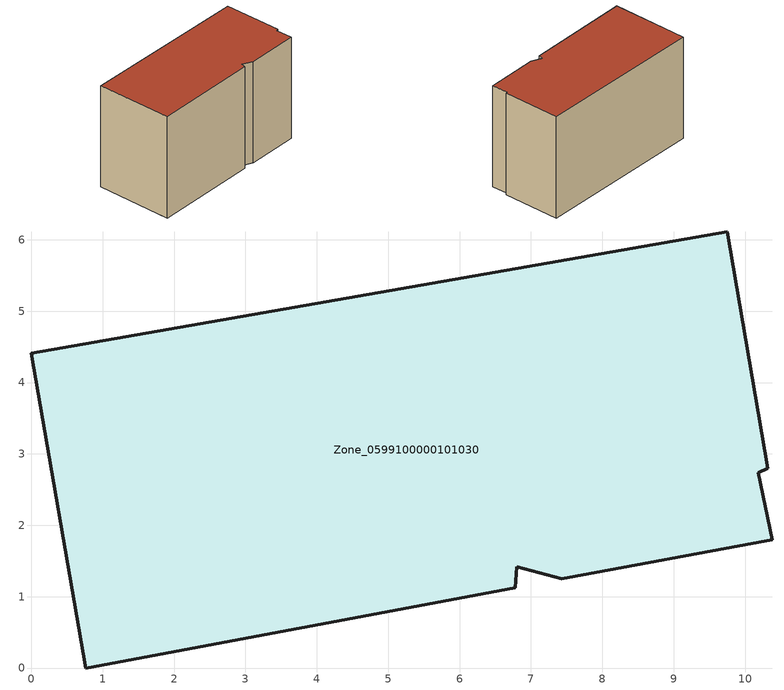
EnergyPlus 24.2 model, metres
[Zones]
Zone_0599100000101030
 floor ground (C_G): 10.38,1.8 7.43,1.25 6.8,1.42 6.78,1.13 0.76,0 0,4.41 9.75,6.11 10.32,2.8 10.19,2.74 z0
 wall outside (C_F): 10.32,2.8 9.75,6.11 0,4.41 0.76,0 6.78,1.13 6.8,1.42 7.43,1.25 10.38,1.8 10.19,2.74 10.32,2.8 z0:6.1
 roof outside (C_R): 7.43,1.25 10.38,1.8 10.19,2.74 10.32,2.8 9.75,6.11 0,4.41 0.76,0 6.78,1.13 6.8,1.42 z6.1
[BUILDING]
Pand.0599100000101030: North Axis=0; Terrain=City; Loads Convergence Tolerance Value=0.04; Temperature Convergence Tolerance Value=0.4; Solar Distribution=FullExterior; Maximum Number of Warmup Days=25; Minimum Number of Warmup Days=1
[Site:Location]
Rotterdam.The.Hague.AP_ZH_NLD Design_Conditions: Latitude=51.96; Longitude=4.45; Time Zone=1; Elevation=-4.5
[SITE:GROUNDTEMPERATURE:BUILDINGSURFACE]
18, 18, 18, 18, 18, 18, 18, 18, 18, 18, 18, 18
[MATERIAL] Thermal Absorptance=0.9; Solar Absorptance=0.7; Visible Absorptance=0.7
Name | Roughness | Thickness | Conductivity | Density | Specific Heat
G.TC.1946 | MediumSmooth | 0.15 | 1 | 540 | 1210
F.TC.1946 | Rough | 0.3 | 0.857143 | 1920 | 840
R.TC.1946 | MediumRough | 0.2 | 0.909091 | 1500 | 1000
[CONSTRUCTION]
C_G: G.TC.1946
C_F: F.TC.1946
C_R: R.TC.1946
[ZONE]
Zone_0599100000101030: Type=1; Multiplier=1; Ceiling Height=Autocalculate; Volume=Autocalculate; Floor Area=autocalculate; Part of Total Floor Area=Yes
[ZONEINFILTRATION:DESIGNFLOWRATE]
Infil_Zone_0599100000101030: Zone or ZoneList or Space or SpaceList=Zone_0599100000101030; Schedule=AlwaysOn; Design Flow Rate Calculation Method=Flow/Area; Flow Rate per Floor Area=0.003; Constant Term Coefficient=1; Temperature Term Coefficient=0; Velocity Term Coefficient=0; Velocity Squared Term Coefficient=0
[HVACTEMPLATE:ZONE:IDEALLOADSAIRSYSTEM]
Zone_0599100000101030: Maximum Heating Supply Air Temperature=50; Minimum Cooling Supply Air Temperature=13; Maximum Heating Supply Air Humidity Ratio=0.0156; Minimum Cooling Supply Air Humidity Ratio=0.0077; Heating Limit=NoLimit; Cooling Limit=NoLimit; Dehumidification Control Type=ConstantSensibleHeatRatio; Cooling Sensible Heat Ratio=0.7; Dehumidification Setpoint=60; Humidification Control Type=None; Humidification Setpoint=30; Outdoor Air Method=None; Outdoor Air Flow Rate per Person=0.00944; Outdoor Air Flow Rate per Zone Floor Area=0; Outdoor Air Flow Rate per Zone=0; Demand Controlled Ventilation Type=None; Outdoor Air Economizer Type=NoEconomizer; Heat Recovery Type=None; Sensible Heat Recovery Effectiveness=0.7; Latent Heat Recovery Effectiveness=0.65
[ZONECONTROL:THERMOSTAT]
ThermostatControl_Zone_0599100000101030: Zone or ZoneList=Zone_0599100000101030; Control Type Schedule=DualSetpointControlType; Control 1=Thermostat_Zone_0599100000101030; Temperature Difference Between Cutout And Setpoint=0
[THERMOSTATSETPOINT:DUALSETPOINT]
Thermostat_Zone_0599100000101030: Heating Setpoint Temperature Schedule=HeatingSetpoint_Zone_0599100000101030; Cooling Setpoint Temperature Schedule=CoolingSetpoint_Zone_0599100000101030
[SCHEDULE:COMPACT]
HeatingSetpoint_Zone_0599100000101030: Through: 12/31, For: AllDays, Until: 24:00, 21
CoolingSetpoint_Zone_0599100000101030: Through: 12/31, For: AllDays, Until: 24:00, 24
DualSetpointControlType: Through: 12/31, For: AllDays, Until: 24:00, 4
AlwaysOn: Through: 12/31, For: AllDays, Until: 24:00, 1
